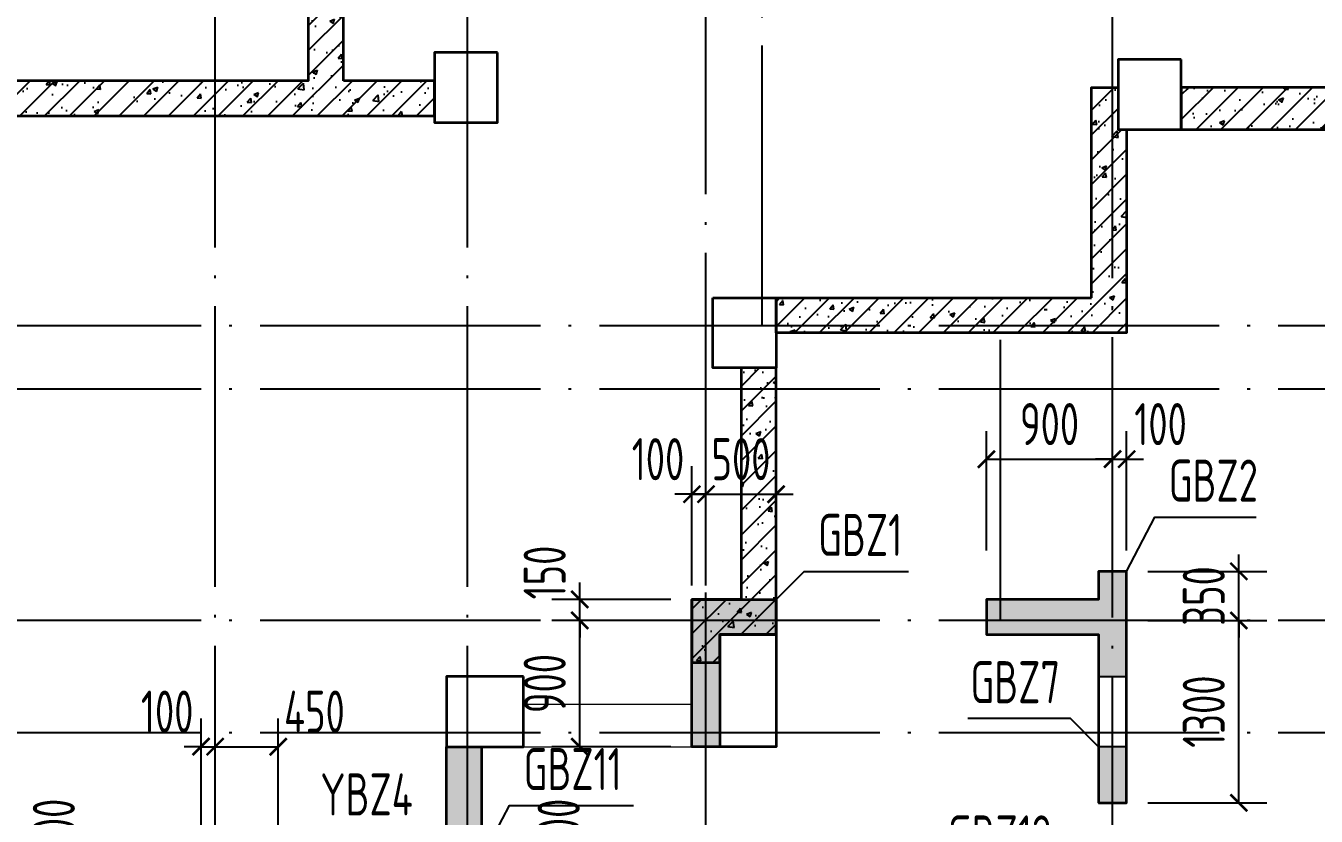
# Model space of a CAD drawing. Extents: x -655480 to 203344, y -294099 to 287156.
# Drawn here: x -305802 to -296600, y 213125 to 218760 of the extents above; entities that cross this region are included whole.
import ezdxf
from ezdxf.enums import TextEntityAlignment as Align

# ---------------------------------------------------------------- set-up
doc = ezdxf.new("R2010")
doc.units = 0
doc.header["$LTSCALE"] = 1000
doc.linetypes.add('DOTE', pattern=[2.42, 2, -0.2, 0.02, -0.2])
doc.layers.get('0').update_dxf_attribs({"linetype": 'CONTINUOUS'})
doc.layers.get('DEFPOINTS').update_dxf_attribs({"linetype": 'CONTINUOUS'})
for name, color, linetype in [('A-DOTE', 10, 'DOTE'), ('COLU_DE_TEXT', 7, 'CONTINUOUS'), ('LABEL', 1, 'CONTINUOUS'), ('S-Q墙填充', 252, 'CONTINUOUS'), ('S-Q墙实线', 6, 'CONTINUOUS'), ('S-Q墙标注', 3, 'CONTINUOUS'), ('S-X详图填充', 252, 'CONTINUOUS'), ('S-X详图实线', 4, 'CONTINUOUS')]:
    doc.layers.add(name, color=color, linetype=linetype)
doc.layers.add('WINDOW', color=144, linetype='CONTINUOUS', lineweight=15)
doc.layers.add('底图$0$砼柱', color=2, linetype='CONTINUOUS', lineweight=35)
doc.styles.add('TSSD_REIN', font='tssdeng.shx', dxfattribs={"width": 0.7, "height": 300, "bigfont": 'tssdchn.shx'})
doc.styles.add('结构文字', font='zstxt.shx', dxfattribs={"width": 0.7, "bigfont": 'zshz.shx'})
doc.dimstyles.new('STRUCK', dxfattribs={"dimtxt": 400, "dimasz": 121, "dimexe": 200, "dimexo": 150, "dimgap": 115, "dimtad": 1, "dimdec": 0, "dimdsep": 46, "dimtxsty": '结构文字', "dimblk": 'ARCHTICK', "dimcen": 400, "dimclrd": 3, "dimclre": 3, "dimclrt": 7, "dimadec": 0, "dimazin": 0, "dimtfac": 1, "dimtdec": 0, "dimtix": 1, "dimtmove": 2, "dimatfit": 3, "dimldrblk": '_DIMX', "dimfxl": 1, "dimtolj": 1, "dimtzin": 0, "dimarcsym": 0})
pattern_1 = [(45, (-1341087.48, 468040.79), (-88.388348, 88.388348), []), (50, (-1341087.48, 468040.8), (358.63009, -31.37607), [37.5, -412.5]), (355, (-1341087.5, 468040.8), (-69.37567, 376.09607), [30, -330]), (100.4514, (-1341057.6, 468038.17), (289.25469, 344.71977), [31.8701, -350.57106]), (46.1842, (-1341087.5, 468140.8), (533.62052, -82.7595), [56.25, -618.75]), (96.6356, (-1341043, 468133.9), (467.33135, 487.05894), [47.80514, -525.8565]), (351.1842, (-1341087.5, 468140.8), (467.33097, 487.0593), [45, -495]), (21, (-1341037.48, 468115.8), (298.45353, -201.309445), [37.5, -412.5]), (326, (-1341037.5, 468115.8), (121.65767, 362.57502), [30, -330]), (71.4514, (-1341012.6, 468099), (420.11131, 161.26525), [31.8701, -350.57106]), (37.5, (-1341087.48, 468040.79), (6.079928, 166.446927), [0, -326, 0, -335, 0, -331.25]), (7.5, (-1341087.48, 468040.79), (131.53477, 197.205856), [0, -191, 0, -318.5, 0, -126.25]), (327.5, (-1341198.98, 468040.79), (266.911218, -11.277436), [0, -125, 0, -390, 0, -517.5]), (317.5, (-1341248.98, 468040.79), (291.593085, 50.05249), [0, -162.5, 0, -259, 0, -367.5])]

# ---------------------------------------------------------------- blocks, each defined once
blk = doc.blocks.new('_ArchTick')
at = {"color": 0, "linetype": 'ByBlock', "const_width": 0.15}
blk.add_lwpolyline([(-0.5, -0.5), (0.5, 0.5)], dxfattribs=at)
blk = doc.blocks.new('*D734')
at = {"layer": 'DEFPOINTS', "color": 0, "transparency": 16777216}
for p in [(-305352, 212820.2), (-304552, 212820.2), (-304552, 212720.2)]:
    blk.add_point(p, dxfattribs=at)
at = {"layer": 'S-Q墙标注', "color": 3, "lineweight": -2, "transparency": 16777216}
for p, q in [((-305352, 212820.2), (-305352, 212941.2)), ((-304702, 212820.2), (-305552, 212820.2)), ((-305352, 212720.2), (-305352, 212820.2)), ((-304702, 212720.2), (-305552, 212720.2)), ((-305352, 212720.2), (-305352, 212599.2))]:
    blk.add_line(p, q, dxfattribs=at)
at = {"layer": 'S-Q墙标注', "color": 3, "lineweight": -2, "transparency": 16777216, "xscale": 121, "yscale": 121, "zscale": 121}
for p, rotation in [((-305352, 212820.2), 270), ((-305352, 212720.2), 90)]:
    blk.add_blockref('_ArchTick', p, dxfattribs=dict(at, rotation=rotation))
at = {"layer": 'S-Q墙标注', "color": 7, "transparency": 16777216, "insert": (-305602, 213062.1), "char_height": 300, "attachment_point": 5, "rotation": 90, "style": 'TSSD_REIN'}
blk.add_mtext('\\A1;100', dxfattribs=at)
blk = doc.blocks.new('_DIMX')
blk.add_line((-150, 0), (150, 0))
at = {"const_width": 50}
blk.add_lwpolyline([(-70, -70), (70, 70)], dxfattribs=at)
blk = doc.blocks.new('*D735')
at = {"layer": 'DEFPOINTS', "color": 0, "transparency": 16777216}
for p in [(-304452, 213620.2), (-304552, 212820.2), (-304452, 212820.2)]:
    blk.add_point(p, dxfattribs=at)
at = {"layer": 'S-Q墙标注', "color": 3, "lineweight": -2, "transparency": 16777216}
for p, q in [((-304552, 212970.2), (-304552, 213820.2)), ((-304452, 212970.2), (-304452, 213820.2)), ((-304552, 213620.2), (-304673, 213620.2)), ((-304552, 213620.2), (-304452, 213620.2)), ((-304452, 213620.2), (-304331, 213620.2))]:
    blk.add_line(p, q, dxfattribs=at)
at = {"layer": 'S-Q墙标注', "color": 3, "lineweight": -2, "transparency": 16777216, "xscale": 121, "yscale": 121, "zscale": 121}
blk.add_blockref('_ArchTick', (-304552, 213620.2), dxfattribs=at)
at = {"layer": 'S-Q墙标注', "color": 3, "lineweight": -2, "transparency": 16777216, "xscale": 121, "yscale": 121, "zscale": 121, "rotation": 180}
blk.add_blockref('_ArchTick', (-304452, 213620.2), dxfattribs=at)
at = {"layer": 'S-Q墙标注', "color": 7, "transparency": 16777216, "insert": (-304793.9, 213870.2), "char_height": 300, "attachment_point": 5, "style": 'TSSD_REIN'}
blk.add_mtext('\\A1;100', dxfattribs=at)
blk = doc.blocks.new('*D736')
at = {"layer": 'DEFPOINTS', "color": 0, "transparency": 16777216}
for p in [(-304002, 213620.2), (-304452, 212820.2), (-304002, 212820.2)]:
    blk.add_point(p, dxfattribs=at)
at = {"layer": 'S-Q墙标注', "color": 3, "lineweight": -2, "transparency": 16777216}
for p, q in [((-304452, 212970.2), (-304452, 213820.2)), ((-304002, 212970.2), (-304002, 213820.2)), ((-304452, 213620.2), (-304002, 213620.2))]:
    blk.add_line(p, q, dxfattribs=at)
at = {"layer": 'S-Q墙标注', "color": 3, "lineweight": -2, "transparency": 16777216, "xscale": 121, "yscale": 121, "zscale": 121, "rotation": 180}
blk.add_blockref('_ArchTick', (-304452, 213620.2), dxfattribs=at)
at = {"layer": 'S-Q墙标注', "color": 3, "lineweight": -2, "transparency": 16777216, "xscale": 121, "yscale": 121, "zscale": 121}
blk.add_blockref('_ArchTick', (-304002, 213620.2), dxfattribs=at)
at = {"layer": 'S-Q墙标注', "color": 7, "transparency": 16777216, "insert": (-303743.9, 213870.2), "char_height": 300, "attachment_point": 5, "style": 'TSSD_REIN'}
blk.add_mtext('\\A1;450', dxfattribs=at)
blk = doc.blocks.new('*D738')
at = {"layer": 'DEFPOINTS', "color": 0, "transparency": 16777216}
for p in [(-302552, 212820.2), (-301752, 212820.2), (-302552, 212720.2)]:
    blk.add_point(p, dxfattribs=at)
at = {"layer": 'S-Q墙标注', "color": 3, "lineweight": -2, "transparency": 16777216}
for p, q in [((-301752, 212820.2), (-301752, 212941.2)), ((-302402, 212820.2), (-301552, 212820.2)), ((-301752, 212720.2), (-301752, 212820.2)), ((-302402, 212720.2), (-301552, 212720.2)), ((-301752, 212720.2), (-301752, 212599.2))]:
    blk.add_line(p, q, dxfattribs=at)
at = {"layer": 'S-Q墙标注', "color": 3, "lineweight": -2, "transparency": 16777216, "xscale": 121, "yscale": 121, "zscale": 121}
for p, rotation in [((-301752, 212820.2), 270), ((-301752, 212720.2), 90)]:
    blk.add_blockref('_ArchTick', p, dxfattribs=dict(at, rotation=rotation))
at = {"layer": 'S-Q墙标注', "color": 7, "transparency": 16777216, "insert": (-302002, 213062.1), "char_height": 300, "attachment_point": 5, "rotation": 90, "style": 'TSSD_REIN'}
blk.add_mtext('\\A1;100', dxfattribs=at)
blk = doc.blocks.new('*D598')
at = {"layer": 'DEFPOINTS', "color": 0, "transparency": 16777216}
for p in [(-301852, 214520.2), (-301052, 214520.2), (-301052, 213620.2)]:
    blk.add_point(p, dxfattribs=at)
at = {"layer": 'S-Q墙标注', "color": 3, "lineweight": -2, "transparency": 16777216}
for p, q in [((-301202, 214520.2), (-302052, 214520.2)), ((-301852, 213620.2), (-301852, 214520.2)), ((-301202, 213620.2), (-302052, 213620.2))]:
    blk.add_line(p, q, dxfattribs=at)
at = {"layer": 'S-Q墙标注', "color": 3, "lineweight": -2, "transparency": 16777216, "xscale": 121, "yscale": 121, "zscale": 121}
for p, rotation in [((-301852, 214520.2), 90), ((-301852, 213620.2), 270)]:
    blk.add_blockref('_ArchTick', p, dxfattribs=dict(at, rotation=rotation))
at = {"layer": 'S-Q墙标注', "color": 7, "transparency": 16777216, "insert": (-302102, 214070.2), "char_height": 300, "attachment_point": 5, "rotation": 90, "style": 'TSSD_REIN'}
blk.add_mtext('\\A1;900', dxfattribs=at)
blk = doc.blocks.new('*D599')
at = {"layer": 'DEFPOINTS', "color": 0, "transparency": 16777216}
for p in [(-301852, 214670.2), (-301052, 214670.2), (-301052, 214520.2)]:
    blk.add_point(p, dxfattribs=at)
at = {"layer": 'S-Q墙标注', "color": 3, "lineweight": -2, "transparency": 16777216}
for p, q in [((-301852, 214670.2), (-301852, 214791.2)), ((-301202, 214670.2), (-302052, 214670.2)), ((-301852, 214520.2), (-301852, 214670.2)), ((-301202, 214520.2), (-302052, 214520.2)), ((-301852, 214520.2), (-301852, 214399.2))]:
    blk.add_line(p, q, dxfattribs=at)
at = {"layer": 'S-Q墙标注', "color": 3, "lineweight": -2, "transparency": 16777216, "xscale": 121, "yscale": 121, "zscale": 121}
for p, rotation in [((-301852, 214670.2), 270), ((-301852, 214520.2), 90)]:
    blk.add_blockref('_ArchTick', p, dxfattribs=dict(at, rotation=rotation))
at = {"layer": 'S-Q墙标注', "color": 7, "transparency": 16777216, "insert": (-302102, 214862.1), "char_height": 300, "attachment_point": 5, "rotation": 90, "style": 'TSSD_REIN'}
blk.add_mtext('\\A1;150', dxfattribs=at)
blk = doc.blocks.new('*D600')
at = {"layer": 'DEFPOINTS', "color": 0, "transparency": 16777216}
for p in [(-300952, 215420.2), (-301052, 214620.2), (-300952, 214620.2)]:
    blk.add_point(p, dxfattribs=at)
at = {"layer": 'S-Q墙标注', "color": 3, "lineweight": -2, "transparency": 16777216}
for p, q in [((-301052, 214770.2), (-301052, 215620.2)), ((-300952, 214770.2), (-300952, 215620.2)), ((-301052, 215420.2), (-301173, 215420.2)), ((-301052, 215420.2), (-300952, 215420.2)), ((-300952, 215420.2), (-300831, 215420.2))]:
    blk.add_line(p, q, dxfattribs=at)
at = {"layer": 'S-Q墙标注', "color": 3, "lineweight": -2, "transparency": 16777216, "xscale": 121, "yscale": 121, "zscale": 121}
blk.add_blockref('_ArchTick', (-301052, 215420.2), dxfattribs=at)
at = {"layer": 'S-Q墙标注', "color": 3, "lineweight": -2, "transparency": 16777216, "xscale": 121, "yscale": 121, "zscale": 121, "rotation": 180}
blk.add_blockref('_ArchTick', (-300952, 215420.2), dxfattribs=at)
at = {"layer": 'S-Q墙标注', "color": 7, "transparency": 16777216, "insert": (-301293.9, 215670.2), "char_height": 300, "attachment_point": 5, "style": 'TSSD_REIN'}
blk.add_mtext('\\A1;100', dxfattribs=at)
blk = doc.blocks.new('*D601')
at = {"layer": 'DEFPOINTS', "color": 0, "transparency": 16777216}
for p in [(-300452.1, 215420.2), (-300952, 214620.2), (-300452.1, 214620.2)]:
    blk.add_point(p, dxfattribs=at)
at = {"layer": 'S-Q墙标注', "color": 3, "lineweight": -2, "transparency": 16777216}
for p, q in [((-300952, 214770.2), (-300952, 215620.2)), ((-300452.1, 214770.2), (-300452.1, 215620.2)), ((-300952, 215420.2), (-301073, 215420.2)), ((-300952, 215420.2), (-300452.1, 215420.2)), ((-300452.1, 215420.2), (-300331.1, 215420.2))]:
    blk.add_line(p, q, dxfattribs=at)
at = {"layer": 'S-Q墙标注', "color": 3, "lineweight": -2, "transparency": 16777216, "xscale": 121, "yscale": 121, "zscale": 121}
blk.add_blockref('_ArchTick', (-300952, 215420.2), dxfattribs=at)
at = {"layer": 'S-Q墙标注', "color": 3, "lineweight": -2, "transparency": 16777216, "xscale": 121, "yscale": 121, "zscale": 121, "rotation": 180}
blk.add_blockref('_ArchTick', (-300452.1, 215420.2), dxfattribs=at)
at = {"layer": 'S-Q墙标注', "color": 7, "transparency": 16777216, "insert": (-300702, 215670.2), "char_height": 300, "attachment_point": 5, "style": 'TSSD_REIN'}
blk.add_mtext('\\A1;500', dxfattribs=at)
blk = doc.blocks.new('*D604')
at = {"layer": 'DEFPOINTS', "color": 0, "transparency": 16777216}
for p in [(-297952, 214520.2), (-297152, 214520.2), (-297952, 213220.2)]:
    blk.add_point(p, dxfattribs=at)
at = {"layer": 'S-Q墙标注', "color": 3, "lineweight": -2, "transparency": 16777216}
for p, q in [((-297802, 214520.2), (-296952, 214520.2)), ((-297152, 213220.2), (-297152, 214520.2)), ((-297802, 213220.2), (-296952, 213220.2))]:
    blk.add_line(p, q, dxfattribs=at)
at = {"layer": 'S-Q墙标注', "color": 3, "lineweight": -2, "transparency": 16777216, "xscale": 121, "yscale": 121, "zscale": 121}
for p, rotation in [((-297152, 214520.2), 90), ((-297152, 213220.2), 270)]:
    blk.add_blockref('_ArchTick', p, dxfattribs=dict(at, rotation=rotation))
at = {"layer": 'S-Q墙标注', "color": 7, "transparency": 16777216, "insert": (-297402, 213870.2), "char_height": 300, "attachment_point": 5, "rotation": 90, "style": 'TSSD_REIN'}
blk.add_mtext('\\A1;1300', dxfattribs=at)
blk = doc.blocks.new('*D605')
at = {"layer": 'DEFPOINTS', "color": 0, "transparency": 16777216}
for p in [(-297952, 214870.2), (-297152, 214870.2), (-297952, 214520.2)]:
    blk.add_point(p, dxfattribs=at)
at = {"layer": 'S-Q墙标注', "color": 3, "lineweight": -2, "transparency": 16777216}
for p, q in [((-297152, 214870.2), (-297152, 214991.2)), ((-297802, 214870.2), (-296952, 214870.2)), ((-297152, 214520.2), (-297152, 214870.2)), ((-297802, 214520.2), (-296952, 214520.2)), ((-297152, 214520.2), (-297152, 214399.2))]:
    blk.add_line(p, q, dxfattribs=at)
at = {"layer": 'S-Q墙标注', "color": 3, "lineweight": -2, "transparency": 16777216, "xscale": 121, "yscale": 121, "zscale": 121}
for p, rotation in [((-297152, 214870.2), 270), ((-297152, 214520.2), 90)]:
    blk.add_blockref('_ArchTick', p, dxfattribs=dict(at, rotation=rotation))
at = {"layer": 'S-Q墙标注', "color": 7, "transparency": 16777216, "insert": (-297402, 214695.2), "char_height": 300, "attachment_point": 5, "rotation": 90, "style": 'TSSD_REIN'}
blk.add_mtext('\\A1;350', dxfattribs=at)
blk = doc.blocks.new('*D606')
at = {"layer": 'DEFPOINTS', "color": 0, "transparency": 16777216}
for p in [(-298052, 215670.2), (-298952.1, 214870.2), (-298052, 214870.2)]:
    blk.add_point(p, dxfattribs=at)
at = {"layer": 'S-Q墙标注', "color": 3, "lineweight": -2, "transparency": 16777216}
for p, q in [((-298952.1, 215020.2), (-298952.1, 215870.2)), ((-298052, 215020.2), (-298052, 215870.2)), ((-298952.1, 215670.2), (-298052, 215670.2))]:
    blk.add_line(p, q, dxfattribs=at)
at = {"layer": 'S-Q墙标注', "color": 3, "lineweight": -2, "transparency": 16777216, "xscale": 121, "yscale": 121, "zscale": 121, "rotation": 180}
blk.add_blockref('_ArchTick', (-298952.1, 215670.2), dxfattribs=at)
at = {"layer": 'S-Q墙标注', "color": 3, "lineweight": -2, "transparency": 16777216, "xscale": 121, "yscale": 121, "zscale": 121}
blk.add_blockref('_ArchTick', (-298052, 215670.2), dxfattribs=at)
at = {"layer": 'S-Q墙标注', "color": 7, "transparency": 16777216, "insert": (-298502.1, 215920.2), "char_height": 300, "attachment_point": 5, "style": 'TSSD_REIN'}
blk.add_mtext('\\A1;900', dxfattribs=at)
blk = doc.blocks.new('*D607')
at = {"layer": 'DEFPOINTS', "color": 0, "transparency": 16777216}
for p in [(-297952, 215670.2), (-298052, 214870.2), (-297952, 214870.2)]:
    blk.add_point(p, dxfattribs=at)
at = {"layer": 'S-Q墙标注', "color": 3, "lineweight": -2, "transparency": 16777216}
for p, q in [((-298052, 215020.2), (-298052, 215870.2)), ((-297952, 215020.2), (-297952, 215870.2)), ((-298052, 215670.2), (-298173, 215670.2)), ((-298052, 215670.2), (-297952, 215670.2)), ((-297952, 215670.2), (-297831, 215670.2))]:
    blk.add_line(p, q, dxfattribs=at)
at = {"layer": 'S-Q墙标注', "color": 3, "lineweight": -2, "transparency": 16777216, "xscale": 121, "yscale": 121, "zscale": 121}
blk.add_blockref('_ArchTick', (-298052, 215670.2), dxfattribs=at)
at = {"layer": 'S-Q墙标注', "color": 3, "lineweight": -2, "transparency": 16777216, "xscale": 121, "yscale": 121, "zscale": 121, "rotation": 180}
blk.add_blockref('_ArchTick', (-297952, 215670.2), dxfattribs=at)
at = {"layer": 'S-Q墙标注', "color": 7, "transparency": 16777216, "insert": (-297710.1, 215920.2), "char_height": 300, "attachment_point": 5, "style": 'TSSD_REIN'}
blk.add_mtext('\\A1;100', dxfattribs=at)
blk = doc.blocks.new('20210827.04200827')
at = {"layer": 'A-DOTE'}
for p, q in [((11300, 11900), (11300, 23100)), ((13100, 11900), (13100, 23100)), ((14800, 14700), (14800, 23100)), ((15200, 18600), (15200, 23100)), ((17700, 14100.3), (17700, 23100)), ((59600, 18600), (3600, 18600)), ((16900, 16500), (16900, 18600)), ((59600, 18150), (3600, 18150)), ((59600, 16500), (3600, 16500)), ((59600, 15700), (3600, 15700))]:
    blk.add_line(p, q, dxfattribs=at)

msp = doc.modelspace()

# ---------------------------------------------------------------- hatches: boundary and pattern name
at = {"layer": 'S-Q墙填充', "linetype": 'ByBlock'}
h = msp.add_hatch(dxfattribs=at)
h.set_pattern_fill('钢筋混凝土', color=252, scale=50)
h.set_pattern_definition(pattern_1)
h.paths.add_polyline_path([(-303537.35, 218367.2), (-303537.35, 219870.2), (-303787.35, 219870.2), (-303787.35, 218367.2), (-307462.35, 218367.2), (-307462.35, 218117.2), (-302887.35, 218117.2), (-302887.35, 218367.2)])
h = msp.add_hatch(dxfattribs=at)
h.set_pattern_fill('钢筋混凝土', color=252, scale=50)
h.set_pattern_definition(pattern_1)
h.paths.add_polyline_path([(-298201.97, 216820.2), (-298201.97, 218320.2), (-298012.35, 218320.2), (-298012.35, 218020.2), (-297951.97, 218020.2), (-297951.97, 216570.2), (-300451.97, 216570.2), (-300451.97, 216820.2)])
h = msp.add_hatch(dxfattribs=at)
h.set_pattern_fill('钢筋混凝土', color=252, scale=50)
h.set_pattern_definition(pattern_1)
h.paths.add_polyline_path([(-293751.97, 216720.2), (-293751.97, 218320.2), (-297562.35, 218320.2), (-297562.35, 218020.2), (-294001.97, 218020.2), (-294001.97, 216720.2)])
h = msp.add_hatch(dxfattribs=at)
h.set_pattern_fill('钢筋混凝土', color=252, scale=50)
h.set_pattern_definition(pattern_1)
h.paths.add_polyline_path([(-300701.97, 216320.2), (-300701.97, 214670.2), (-301051.97, 214670.2), (-301051.97, 214220.2), (-300851.97, 214220.2), (-300851.97, 214420.2), (-300451.97, 214420.2), (-300451.97, 216320.2)])
h = msp.add_hatch(dxfattribs=at)
h.set_pattern_fill('钢筋混凝土', color=252, scale=50)
h.set_pattern_definition(pattern_1)
h.paths.add_polyline_path([(-302551.97, 213620.2), (-302551.97, 212120.2), (-302551.97, 209220.2), (-297801.97, 209220.2), (-297801.97, 208520.2), (-293351.97, 208520.2), (-293351.97, 208970.2), (-293051.97, 208970.2), (-293051.97, 208520.2), (-292451.97, 208520.2), (-292451.97, 208270.2), (-298051.97, 208270.2), (-298051.97, 208970.2), (-302801.97, 208970.2), (-302801.97, 213620.2)])
at = {"layer": 'S-X详图填充'}
h = msp.add_hatch(color=256, dxfattribs=at)
h.dxf.hatch_style = 1
h.paths.add_polyline_path([(-298151.98, 214120.2), (-297951.98, 214120.2), (-297951.98, 214870.2), (-298151.98, 214870.2), (-298151.98, 214670.21), (-298951.97, 214670.2), (-298951.97, 214420.21), (-298151.98, 214420.2)])
h = msp.add_hatch(color=256, dxfattribs=at)
h.dxf.hatch_style = 1
h.paths.add_polyline_path([(-300851.98, 213620.2), (-300851.98, 214420.2), (-300452.07, 214420.2), (-300452.07, 214670.2), (-301051.98, 214670.2), (-301051.98, 213620.2)])
h = msp.add_hatch(color=256, dxfattribs=at)
h.dxf.hatch_style = 1
h.paths.add_polyline_path([(-297951.98, 213620.2), (-298151.98, 213620.2), (-298151.98, 213220.2), (-297951.98, 213220.2)])

# ---------------------------------------------------------------- linework, layer by layer
at = {"layer": 'LABEL'}
for points in [[(-297951.98, 214870.2), (-297751.98, 215257.37), (-297028.58, 215257.37)], [(-300452.07, 214670.2), (-300252.07, 214870.2), (-299508.31, 214870.2)], [(-298151.96, 213620.2), (-298351.96, 213820.2), (-299083.63, 213820.2)], [(-302551.97, 212820.2), (-302351.97, 213200.85), (-301468.12, 213200.85)]]:
    msp.add_lwpolyline(points, dxfattribs=at)
at = {"layer": 'S-Q墙实线', "lineweight": 35}
for points in [[(-303537.35, 218367.2), (-303537.35, 219870.2), (-303787.35, 219870.2), (-303787.35, 218367.2), (-307462.35, 218367.2), (-307462.35, 218117.2), (-302887.35, 218117.2), (-302887.35, 218367.2), (-303537.35, 218367.2)], [(-298201.97, 216820.2), (-298201.97, 218320.2), (-298012.35, 218320.2), (-298012.35, 218020.2), (-297951.97, 218020.2), (-297951.97, 216570.2), (-300451.97, 216570.2), (-300451.97, 216820.2), (-298201.97, 216820.2)], [(-300701.97, 216320.2), (-300701.97, 214670.2), (-301051.97, 214670.2), (-301051.97, 214220.2), (-300851.97, 214220.2), (-300851.97, 214420.2), (-300451.97, 214420.2), (-300451.97, 216320.2), (-300701.97, 216320.2)], [(-302551.97, 213620.2), (-302551.97, 212120.2), (-302551.97, 209220.2), (-297801.97, 209220.2), (-297801.97, 208520.2), (-293351.97, 208520.2), (-293351.97, 208970.2), (-293051.97, 208970.2), (-293051.97, 208520.2), (-292451.97, 208520.2), (-292451.97, 208270.2), (-298051.97, 208270.2), (-298051.97, 208970.2), (-302801.97, 208970.2), (-302801.97, 213620.2), (-302551.97, 213620.2)]]:
    msp.add_lwpolyline(points, dxfattribs=at)
for points in [[(-293751.97, 216720.2), (-293751.97, 218320.2), (-297562.35, 218320.2), (-297562.35, 218020.2), (-294001.97, 218020.2), (-294001.97, 216720.2)], [(-298151.97, 213220.2), (-297951.97, 213220.2), (-297951.97, 214870.2), (-298151.97, 214870.2), (-298151.97, 214670.2), (-298951.97, 214670.2), (-298951.97, 214420.2), (-298151.97, 214420.2)], [(-301051.97, 214670.2), (-300451.97, 214670.2), (-300451.97, 214420.2), (-300851.97, 214420.2), (-300851.97, 213620.2), (-301051.97, 213620.2)]]:
    msp.add_lwpolyline(points, close=True, dxfattribs=at)
at = {"layer": 'S-X详图实线'}
for points in [[(-298151.98, 214120.2), (-297951.98, 214120.2), (-297951.98, 214870.2), (-298151.98, 214870.2), (-298151.98, 214670.21), (-298952.11, 214670.2), (-298952.11, 214420.21), (-298151.98, 214420.2), (-298151.98, 214120.2)], [(-300851.98, 213620.2), (-300851.98, 214420.2), (-300452.07, 214420.2), (-300452.07, 214670.2), (-301051.98, 214670.2), (-301051.98, 213620.2), (-300851.98, 213620.2)], [(-297951.98, 213620.2), (-298151.98, 213620.2), (-298151.98, 213220.2), (-297951.98, 213220.2), (-297951.98, 213620.2)]]:
    msp.add_lwpolyline(points, close=True, dxfattribs=at)
at = {"layer": 'WINDOW', "linetype": 'ByBlock'}
msp.add_lwpolyline([(-302251.97, 213620.2), (-301051.97, 213620.2), (-301051.97, 213920.2), (-302251.97, 213920.2)], close=True, dxfattribs=at)
at = {"layer": '底图$0$砼柱', "color": 3, "lineweight": 35}
for points in [[(-302437.35, 218570.2), (-302887.35, 218570.2), (-302887.35, 218070.2), (-302437.35, 218070.2)], [(-297562.35, 218520.2), (-298012.35, 218520.2), (-298012.35, 218020.2), (-297562.35, 218020.2)], [(-300901.97, 216820.2), (-300451.97, 216820.2), (-300451.97, 216320.2), (-300901.97, 216320.2)], [(-301051.97, 214670.2), (-300451.97, 214670.2), (-300451.97, 213620.2), (-301051.97, 213620.2)], [(-302251.97, 214120.2), (-302801.97, 214120.2), (-302801.97, 213620.2), (-302251.97, 213620.2)]]:
    msp.add_lwpolyline(points, close=True, dxfattribs=at)

# ---------------------------------------------------------------- block references
at = {"layer": 'A-DOTE', "color": 2}
msp.add_blockref('20210827.04200827', (-315751.97, 198020.16), dxfattribs=at)

# ---------------------------------------------------------------- texts
at = {"layer": 'COLU_DE_TEXT', "style": 'TSSD_REIN', "width": 0.7}
for s, p in [('GBZ2', (-297651.98, 215277.37)), ('GBZ1', (-300152.07, 214890.2)), ('GBZ7', (-299065.81, 213840.2)), ('GBZ11', (-302251.97, 213220.85)), ('YBZ4', (-303701.97, 213040.2)), ('GBZ12', (-299227.34, 212740.47))]:
    msp.add_text(s, height=300, dxfattribs=at).set_placement(p, align=Align.BOTTOM_LEFT)

# ---------------------------------------------------------------- dimensions: what is measured, and where the dimension line sits
at = {"layer": 'S-Q墙标注'}
for base, p1, p2, picture, middle in [((-298052, 215670.2), (-298952.12, 214870.2), (-298052, 214870.2), '*D606', (-298502.06, 215920.2)), ((-300452.08, 215420.2), (-300951.99, 214620.2), (-300452.08, 214620.2), '*D601', (-300702.04, 215670.2))]:
    dim = msp.add_linear_dim(base=base, p1=p1, p2=p2, dimstyle='STRUCK', override={"dimtxt": 300, "dimgap": 100, "dimtxsty": 'TSSD_REIN'}, dxfattribs=at)
    dim.commit()
    dim.dimension.update_dxf_attribs({"geometry": picture, "text_midpoint": middle})
for base, p1, p2, picture, middle in [((-297951.99, 215670.2), (-298052, 214870.2), (-297951.99, 214870.2), '*D607', (-297710.07, 215920.2)), ((-300951.99, 215420.2), (-301051.99, 214620.2), (-300951.99, 214620.2), '*D600', (-301293.92, 215670.2)), ((-304451.99, 213620.2), (-304551.98, 212820.2), (-304451.99, 212820.2), '*D735', (-304793.91, 213870.2)), ((-304001.98, 213620.2), (-304451.99, 212820.2), (-304001.98, 212820.2), '*D736', (-303743.91, 213870.2))]:
    dim = msp.add_linear_dim(base=base, p1=p1, p2=p2, dimstyle='STRUCK', override={"dimtxt": 300, "dimgap": 100, "dimtxsty": 'TSSD_REIN'}, dxfattribs=at)
    dim.commit()
    dim.dimension.update_dxf_attribs({"geometry": picture, "text_midpoint": middle, "dimtype": 160})
for base, p1, p2, picture, middle in [((-301851.99, 214670.2), (-301051.99, 214520.2), (-301051.99, 214670.2), '*D599', (-302101.99, 214862.13)), ((-305351.98, 212820.2), (-304551.98, 212720.2), (-304551.98, 212820.2), '*D734', (-305601.98, 213062.13)), ((-301751.98, 212820.2), (-302551.98, 212720.2), (-302551.98, 212820.2), '*D738', (-302001.98, 213062.13))]:
    dim = msp.add_linear_dim(base=base, p1=p1, p2=p2, angle=90, dimstyle='STRUCK', override={"dimtxt": 300, "dimgap": 100, "dimtxsty": 'TSSD_REIN'}, dxfattribs=at)
    dim.commit()
    dim.dimension.update_dxf_attribs({"geometry": picture, "text_midpoint": middle, "dimtype": 160})
for base, p1, p2, picture, middle in [((-297151.99, 214870.2), (-297951.99, 214520.2), (-297951.99, 214870.2), '*D605', (-297401.99, 214695.2)), ((-301851.99, 214520.2), (-301051.99, 213620.2), (-301051.99, 214520.2), '*D598', (-302101.99, 214070.2)), ((-297151.99, 214520.2), (-297951.99, 213220.2), (-297951.99, 214520.2), '*D604', (-297401.99, 213870.2))]:
    dim = msp.add_linear_dim(base=base, p1=p1, p2=p2, angle=90, dimstyle='STRUCK', override={"dimtxt": 300, "dimgap": 100, "dimtxsty": 'TSSD_REIN'}, dxfattribs=at)
    dim.commit()
    dim.dimension.update_dxf_attribs({"geometry": picture, "text_midpoint": middle})

doc.saveas('drawing.dxf')
